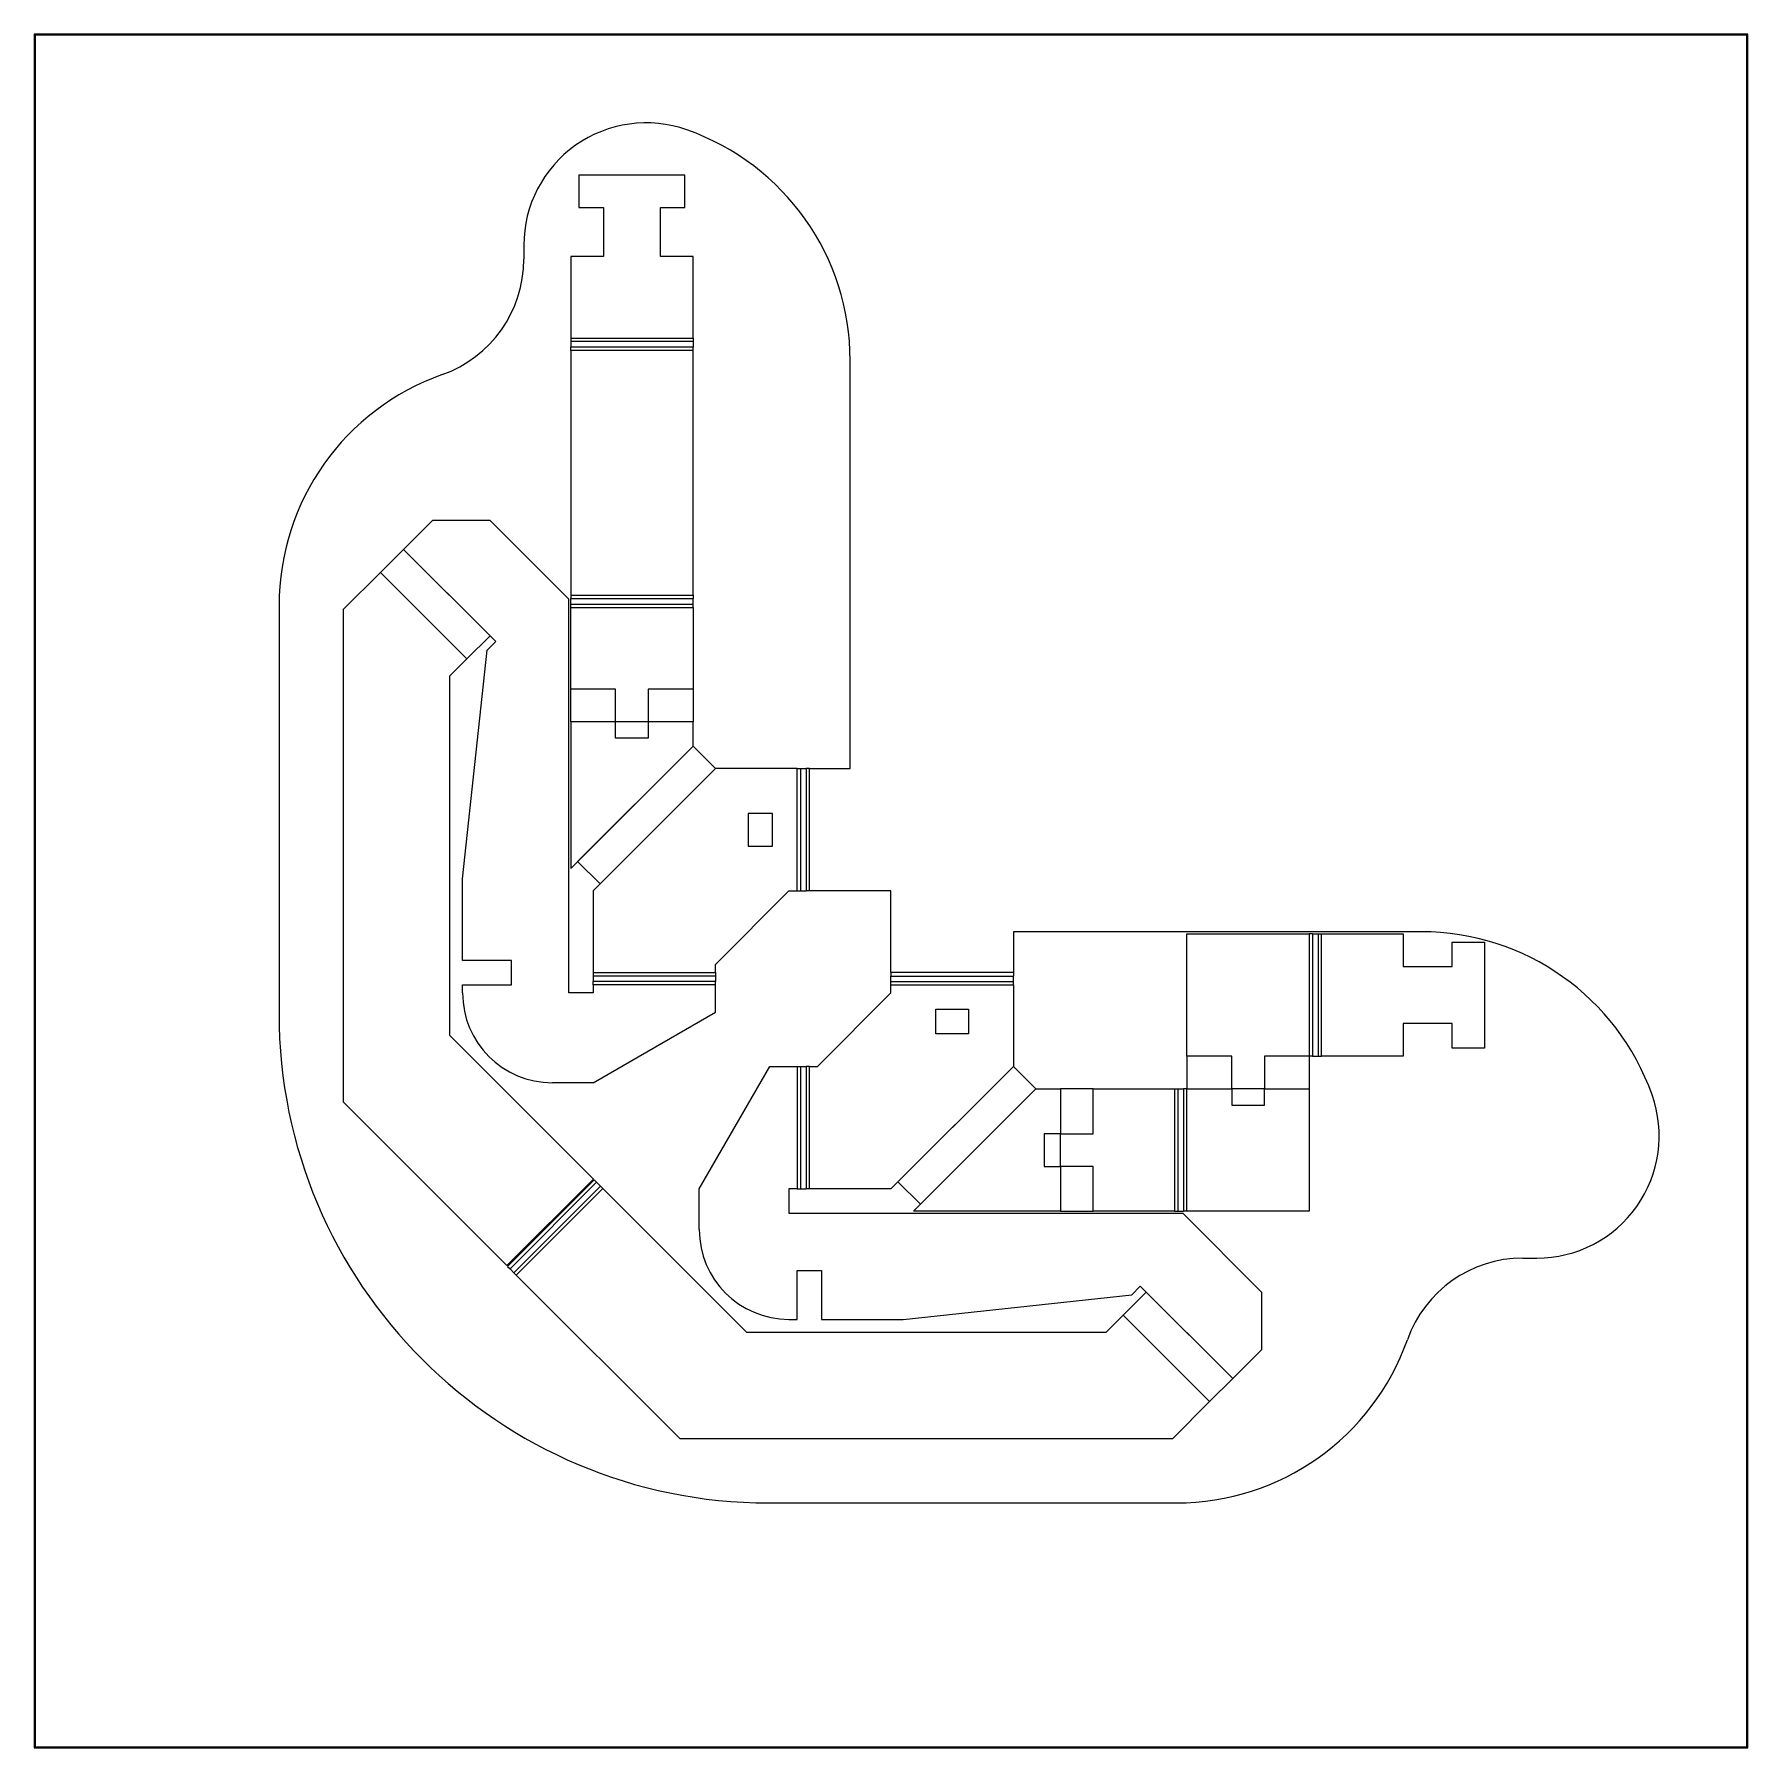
# Model space of a CAD drawing. Header units: millimetres. Extents: x 0.8 to 21.8, y 0.4 to 21.4.
import ezdxf

# ---------------------------------------------------------------- set-up
doc = ezdxf.new("R2010")
doc.units = ezdxf.units.MM
doc.layers.add('RELEASE-FINAL', color=1, linetype='Continuous')

msp = doc.modelspace()

# ---------------------------------------------------------------- linework, layer by layer
at = {"layer": 'RELEASE-FINAL', "linetype": 'Continuous', "lineweight": 25}
for p, q in [((0.767, 21.367), (0.767, 0.367)), ((21.767, 21.367), (0.767, 21.367)), ((21.757, 21.357), (0.777, 21.357)), ((0.777, 21.357), (0.777, 0.377)), ((21.757, 0.377), (21.757, 21.357)), ((21.767, 0.367), (21.767, 21.367)), ((7.442, 19.642), (7.442, 19.242)), ((8.742, 19.642), (7.442, 19.642)), ((8.742, 19.242), (8.742, 19.642)), ((7.442, 19.242), (7.742, 19.242)), ((7.742, 19.242), (7.742, 18.642)), ((8.442, 19.242), (8.742, 19.242)), ((8.442, 18.642), (8.442, 19.242)), ((6.767, 18.781), (6.767, 18.61)), ((7.342, 18.642), (7.342, 17.642)), ((7.742, 18.642), (7.342, 18.642)), ((8.842, 18.642), (8.442, 18.642)), ((8.842, 17.642), (8.842, 18.642)), ((7.342, 17.642), (8.842, 17.642)), ((7.342, 17.642), (7.342, 17.601)), ((8.842, 17.642), (8.842, 17.601)), ((8.842, 17.601), (7.342, 17.601)), ((7.342, 17.601), (7.342, 17.534)), ((8.842, 17.534), (7.342, 17.534)), ((7.342, 17.492), (7.342, 17.534)), ((7.342, 17.492), (7.342, 14.492)), ((8.842, 17.492), (7.342, 17.492)), ((8.842, 17.601), (8.842, 17.534)), ((8.842, 17.492), (8.842, 17.534)), ((8.842, 14.492), (8.842, 17.492)), ((10.767, 12.367), (10.767, 17.367)), ((5.646, 15.408), (5.292, 15.054)), ((6.353, 15.408), (5.646, 15.408)), ((7.317, 14.443), (6.353, 15.408)), ((5.009, 14.771), (5.292, 15.054)), ((6.423, 13.923), (5.292, 15.054)), ((5.292, 15.054), (6.353, 13.994)), ((4.558, 14.32), (5.009, 14.771)), ((5.009, 14.771), (6.07, 13.711)), ((7.342, 14.492), (8.842, 14.492)), ((7.342, 14.492), (7.342, 14.451)), ((8.842, 14.492), (8.842, 14.451)), ((3.767, 14.367), (3.767, 9.367)), ((4.558, 8.277), (4.558, 14.32)), ((7.317, 9.617), (7.317, 14.443)), ((7.342, 14.451), (8.842, 14.451)), ((7.342, 14.384), (7.342, 14.451)), ((7.342, 14.342), (7.342, 14.384)), ((7.342, 14.384), (8.842, 14.384)), ((7.342, 13.342), (7.342, 14.342)), ((7.342, 14.342), (8.842, 14.342)), ((8.842, 14.384), (8.842, 14.451)), ((8.842, 14.342), (8.842, 14.384)), ((8.842, 14.342), (8.842, 13.342)), ((6.07, 13.711), (6.353, 13.994)), ((6.317, 13.817), (6.423, 13.923)), ((6.07, 13.711), (5.858, 13.499)), ((6.017, 11.017), (6.317, 13.817)), ((5.858, 13.499), (5.858, 9.099)), ((7.892, 13.342), (7.342, 13.342)), ((7.342, 12.942), (7.342, 13.342)), ((7.892, 12.942), (7.892, 13.342)), ((8.842, 13.342), (8.292, 13.342)), ((8.292, 13.342), (8.292, 12.942)), ((8.842, 13.342), (8.842, 12.942)), ((7.892, 12.942), (7.342, 12.942)), ((7.342, 12.942), (7.342, 11.142)), ((8.292, 12.942), (7.892, 12.942)), ((7.892, 12.742), (7.892, 12.942)), ((8.292, 12.942), (8.292, 12.742)), ((8.842, 12.942), (8.292, 12.942)), ((8.842, 12.642), (8.842, 12.942)), ((7.342, 11.142), (8.842, 12.642)), ((7.427, 11.228), (8.842, 12.642)), ((8.292, 12.742), (7.892, 12.742)), ((9.117, 12.367), (8.842, 12.642)), ((9.117, 12.367), (7.617, 10.867)), ((7.703, 10.953), (9.117, 12.367)), ((10.117, 12.367), (9.117, 12.367)), ((10.117, 10.867), (10.117, 12.367)), ((10.117, 12.367), (10.159, 12.367)), ((10.159, 12.367), (10.159, 10.867)), ((10.159, 12.367), (10.226, 12.367)), ((10.226, 12.367), (10.226, 10.867)), ((10.267, 12.367), (10.226, 12.367)), ((10.267, 10.867), (10.267, 12.367)), ((10.267, 12.367), (10.767, 12.367)), ((9.817, 11.817), (9.517, 11.817)), ((9.517, 11.817), (9.517, 11.417)), ((9.817, 11.417), (9.817, 11.817)), ((9.517, 11.417), (9.817, 11.417)), ((7.703, 10.953), (7.427, 11.228)), ((6.017, 10.017), (6.017, 11.017)), ((7.617, 10.867), (7.617, 9.867)), ((9.117, 9.967), (10.017, 10.867)), ((10.017, 10.867), (10.117, 10.867)), ((10.117, 10.867), (10.159, 10.867)), ((10.159, 10.867), (10.226, 10.867)), ((10.267, 10.867), (10.226, 10.867)), ((11.267, 10.867), (10.267, 10.867)), ((11.267, 9.867), (11.267, 10.867)), ((17.767, 10.367), (12.767, 10.367)), ((12.767, 10.367), (12.767, 9.867)), ((14.893, 8.841), (14.893, 10.341)), ((14.893, 10.341), (16.393, 10.341)), ((16.393, 10.341), (16.393, 8.841)), ((16.434, 10.341), (16.393, 10.341)), ((16.434, 10.341), (16.434, 8.841)), ((16.434, 10.341), (16.501, 10.341)), ((16.501, 10.341), (16.501, 8.841)), ((16.501, 10.341), (16.543, 10.341)), ((16.543, 10.341), (17.543, 10.341)), ((16.543, 8.841), (16.543, 10.341)), ((17.543, 10.341), (17.543, 9.941)), ((18.143, 9.941), (18.143, 10.241)), ((18.143, 10.241), (18.543, 10.241)), ((18.543, 10.241), (18.543, 8.941)), ((6.617, 10.017), (6.017, 10.017)), ((6.617, 9.717), (6.617, 10.017)), ((9.117, 9.867), (9.117, 9.967)), ((17.543, 9.941), (18.143, 9.941)), ((6.017, 9.617), (6.017, 9.717)), ((6.017, 9.717), (6.617, 9.717)), ((7.617, 9.867), (9.117, 9.867)), ((7.617, 9.867), (7.617, 9.825)), ((9.117, 9.825), (7.617, 9.825)), ((7.617, 9.825), (7.617, 9.758)), ((9.117, 9.758), (7.617, 9.758)), ((7.617, 9.717), (7.617, 9.758)), ((7.617, 9.717), (7.617, 9.617)), ((9.117, 9.717), (7.617, 9.717)), ((9.117, 9.867), (9.117, 9.825)), ((9.117, 9.825), (9.117, 9.758)), ((9.117, 9.717), (9.117, 9.758)), ((9.117, 9.383), (9.117, 9.717)), ((12.767, 9.867), (11.267, 9.867)), ((11.267, 9.867), (11.267, 9.825)), ((11.267, 9.825), (12.767, 9.825)), ((11.267, 9.758), (11.267, 9.825)), ((11.267, 9.758), (12.767, 9.758)), ((11.267, 9.717), (11.267, 9.758)), ((11.267, 9.717), (12.767, 9.717)), ((11.267, 9.617), (11.267, 9.717)), ((12.767, 9.867), (12.767, 9.825)), ((12.767, 9.758), (12.767, 9.825)), ((12.767, 9.717), (12.767, 9.758)), ((12.767, 9.717), (12.767, 8.717)), ((7.617, 9.617), (7.317, 9.617)), ((10.367, 8.717), (11.267, 9.617)), ((7.617, 8.517), (9.117, 9.383)), ((11.817, 9.417), (12.217, 9.417)), ((11.817, 9.117), (11.817, 9.417)), ((12.217, 9.417), (12.217, 9.117)), ((18.143, 9.241), (17.543, 9.241)), ((17.543, 9.241), (17.543, 8.841)), ((18.143, 8.941), (18.143, 9.241)), ((5.858, 9.099), (7.621, 7.335)), ((12.217, 9.117), (11.817, 9.117)), ((15.443, 8.841), (14.893, 8.841)), ((14.893, 8.841), (14.893, 8.441)), ((15.443, 8.441), (15.443, 8.841)), ((16.393, 8.841), (15.843, 8.841)), ((15.843, 8.841), (15.843, 8.441)), ((16.393, 8.841), (16.393, 8.441)), ((16.434, 8.841), (16.393, 8.841)), ((16.434, 8.841), (16.501, 8.841)), ((16.501, 8.841), (16.543, 8.841)), ((17.543, 8.841), (16.543, 8.841)), ((18.543, 8.941), (18.143, 8.941)), ((8.917, 7.217), (9.783, 8.717)), ((9.783, 8.717), (10.117, 8.717)), ((10.117, 8.717), (10.117, 7.217)), ((10.117, 8.717), (10.159, 8.717)), ((10.159, 8.717), (10.159, 7.217)), ((10.159, 8.717), (10.226, 8.717)), ((10.226, 8.717), (10.226, 7.217)), ((10.267, 8.717), (10.226, 8.717)), ((10.267, 7.217), (10.267, 8.717)), ((10.267, 8.717), (10.367, 8.717)), ((12.767, 8.717), (11.267, 7.217)), ((12.767, 8.717), (11.353, 7.303)), ((12.767, 8.717), (13.043, 8.441)), ((7.617, 8.517), (7.117, 8.517)), ((11.543, 6.941), (13.043, 8.441)), ((13.043, 8.441), (11.629, 7.027)), ((13.043, 8.441), (13.343, 8.441)), ((13.343, 8.441), (13.343, 7.891)), ((13.743, 8.441), (13.343, 8.441)), ((13.743, 7.891), (13.743, 8.441)), ((13.743, 8.441), (14.743, 8.441)), ((14.743, 8.441), (14.743, 6.941)), ((14.743, 8.441), (14.784, 8.441)), ((14.784, 8.441), (14.784, 6.941)), ((14.784, 8.441), (14.851, 8.441)), ((14.851, 8.441), (14.851, 6.941)), ((14.893, 8.441), (14.851, 8.441)), ((14.893, 6.941), (14.893, 8.441)), ((14.893, 8.441), (15.443, 8.441)), ((15.443, 8.441), (15.443, 8.241)), ((15.843, 8.441), (15.443, 8.441)), ((15.843, 8.241), (15.843, 8.441)), ((15.843, 8.441), (16.393, 8.441)), ((16.393, 8.441), (16.393, 6.941)), ((6.56, 6.275), (4.558, 8.277)), ((15.443, 8.241), (15.843, 8.241)), ((13.343, 7.891), (13.143, 7.891)), ((13.143, 7.891), (13.143, 7.491)), ((13.343, 7.491), (13.343, 7.891)), ((13.343, 7.891), (13.743, 7.891)), ((13.143, 7.491), (13.343, 7.491)), ((13.743, 7.491), (13.343, 7.491)), ((13.343, 7.491), (13.343, 6.941)), ((13.743, 6.941), (13.743, 7.491)), ((7.621, 7.335), (6.56, 6.275)), ((7.63, 7.327), (6.569, 6.266)), ((7.659, 7.297), (6.598, 6.237)), ((7.706, 7.25), (6.646, 6.189)), ((7.736, 7.221), (6.675, 6.16)), ((7.63, 7.327), (7.659, 7.297)), ((7.659, 7.297), (7.706, 7.25)), ((7.736, 7.221), (7.706, 7.25)), ((9.499, 5.457), (7.736, 7.221)), ((8.917, 6.717), (8.917, 7.217)), ((10.117, 7.217), (10.017, 7.217)), ((10.017, 7.217), (10.017, 6.917)), ((10.117, 7.217), (10.159, 7.217)), ((10.159, 7.217), (10.226, 7.217)), ((10.267, 7.217), (10.226, 7.217)), ((11.267, 7.217), (10.267, 7.217)), ((11.353, 7.303), (11.629, 7.027)), ((13.343, 6.941), (11.543, 6.941)), ((13.343, 6.941), (13.743, 6.941)), ((14.743, 6.941), (13.743, 6.941)), ((14.743, 6.941), (14.784, 6.941)), ((14.784, 6.941), (14.851, 6.941)), ((14.893, 6.941), (14.851, 6.941)), ((16.393, 6.941), (14.893, 6.941)), ((10.017, 6.917), (14.844, 6.917)), ((14.844, 6.917), (15.808, 5.952)), ((19.01, 6.367), (19.182, 6.367)), ((6.569, 6.266), (6.598, 6.237)), ((6.598, 6.237), (6.646, 6.189)), ((6.675, 6.16), (6.646, 6.189)), ((6.675, 6.16), (8.678, 4.157)), ((10.117, 6.217), (10.417, 6.217)), ((10.117, 5.617), (10.117, 6.217)), ((10.417, 6.217), (10.417, 5.617)), ((11.417, 5.617), (14.217, 5.917)), ((14.111, 5.669), (14.394, 5.952)), ((14.217, 5.917), (14.323, 6.023)), ((14.323, 6.023), (15.455, 4.892)), ((14.394, 5.952), (15.455, 4.892)), ((15.808, 5.952), (15.808, 5.245)), ((10.017, 5.617), (10.117, 5.617)), ((10.417, 5.617), (11.417, 5.617)), ((14.111, 5.669), (13.899, 5.457)), ((14.111, 5.669), (15.172, 4.609)), ((13.899, 5.457), (9.499, 5.457)), ((15.808, 5.245), (15.455, 4.892)), ((15.172, 4.609), (15.455, 4.892)), ((14.72, 4.157), (15.172, 4.609)), ((8.678, 4.157), (14.72, 4.157)), ((9.767, 3.367), (14.767, 3.367)), ((0.767, 0.367), (21.767, 0.367)), ((0.777, 0.377), (21.757, 0.377))]:
    msp.add_line(p, q, dxfattribs=at)
for centre, radius, start, end in [((8.267, 18.781), 1.5, 70.5288, 180), ((7.767, 17.367), 3, 0, 70.5288), ((5.267, 18.61), 1.5, 289.4712, 0), ((6.767, 14.367), 3, 109.4712, 180), ((17.767, 7.367), 3, 19.4712, 90), ((7.117, 9.617), 1.1, 180, 270), ((9.767, 9.367), 6, 180, 270), ((19.182, 7.867), 1.5, 270, 19.4712), ((10.017, 6.717), 1.1, 180, 270), ((19.01, 4.867), 1.5, 90, 160.5288), ((14.767, 6.367), 3, 270, 340.5288)]:
    msp.add_arc(centre, radius, start, end, dxfattribs=at)

doc.saveas('drawing.dxf')
